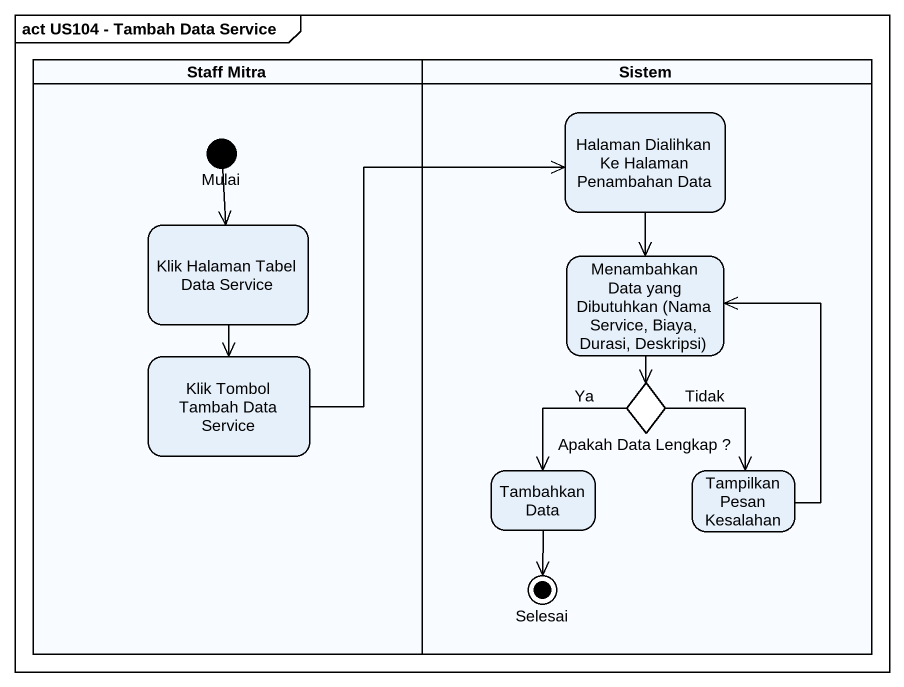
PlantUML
@startuml
mainframe act US104 - Tambah Data Service
hide empty description
state "Staff Mitra" as Staff_Mitra <<partition>> {
  state Mulai <<start>>
  state "Klik Halaman Tabel Data Service" as Klik_Halaman_Tabel_Data
  state "Klik Tombol Tambah Data Service" as Klik_Tombol_Tambah_Data
}
state Sistem <<partition>> {
  state "Halaman Dialihkan Ke Halaman Penambahan Data" as Halaman_Dialihkan_Ke
  state "Menambahkan Data yang Dibutuhkan (Nama Service, Biaya, Durasi, Deskripsi)" as Menambahkan_Data_yang
  state "Apakah Data Lengkap ?" as Apakah_Data_Lengkap <<choice>>
  state "Tambahkan Data" as Tambahkan_Data
  state "Tampilkan Pesan Kesalahan" as Tampilkan_Pesan_Kesalahan
  state Selesai <<end>>
}
Halaman_Dialihkan_Ke --> Menambahkan_Data_yang
Mulai --> Klik_Halaman_Tabel_Data
Klik_Halaman_Tabel_Data --> Klik_Tombol_Tambah_Data
Menambahkan_Data_yang --> Apakah_Data_Lengkap
Klik_Tombol_Tambah_Data -right-> Halaman_Dialihkan_Ke
Apakah_Data_Lengkap --> Tambahkan_Data : Ya
Apakah_Data_Lengkap --> Tampilkan_Pesan_Kesalahan : Tidak
Tambahkan_Data --> Selesai
Tampilkan_Pesan_Kesalahan -up-> Menambahkan_Data_yang
@enduml
